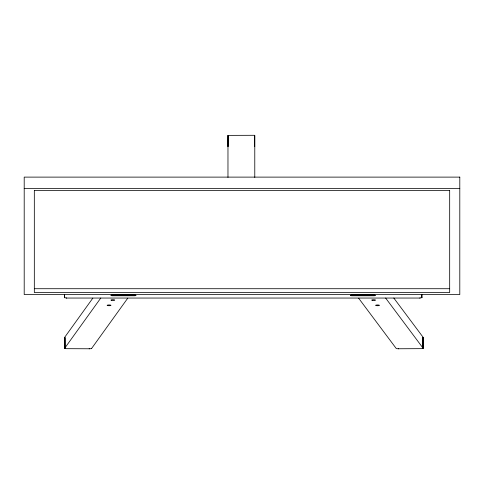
<?xml version="1.0" encoding="UTF-8"?>
<svg xmlns="http://www.w3.org/2000/svg" width="484" height="484" viewBox="0 0 484 484"><rect width="100%" height="100%" fill="white"/><g stroke="black" fill="none" stroke-linecap="round" stroke-linejoin="round"><path stroke-width="0.73" d="M393.788 298.023L423.137 337.312L422.701 337.572M64.463 297.606L66.695 298.047M419.676 298.047L421.909 297.606M89.147 348.77L89.77 348.764A2.263 0.448 0 0 0 91.585 348.462L91.694 348.341M89.582 348.77L66.32 348.68L64.65 348.292L100.769 298.047M64.65 348.353L64.65 337.342L92.819 298.156M91.633 348.426L127.77 298.162M254.778 146.549L254.415 146.422L254.415 135.296L227.97 135.375L227.97 177.41M398.217 348.764L421.473 348.649L423.137 348.262L385.633 298.059M228.17 135.32L227.97 146.549M112.361 295.028L134.165 295.022A1.9 0.375 0 0 1 136.065 295.397A1.9 0.375 0 0 1 134.165 295.772L112.578 295.772A1.9 0.375 0 0 1 110.824 295.415A1.9 0.375 0 0 1 112.361 295.028L112.99 295.028M398.653 348.764L398.029 348.758A2.263 0.448 0 0 1 396.202 348.456L358.638 298.204M24.2 188.572L459.8 188.572M34.322 190.575L449.678 190.575M34.322 288.718L449.678 288.718M66.175 298.047L420.197 298.047M254.415 135.296L254.778 135.375L254.778 177.41M64.65 337.402L65.086 337.608L65.086 348.553M449.678 190.527L449.678 292.542L34.322 292.542L34.322 190.527M423.137 337.312L423.089 348.371M422.998 337.475L422.998 348.426M422.871 337.529L422.871 348.474M421.909 294.659L421.909 297.708M421.824 294.859L421.824 297.781M254.699 135.345L254.699 146.47M254.578 135.32L254.578 146.446M228.049 135.345L228.049 146.47M64.923 337.56L64.923 348.51M64.699 337.457L64.789 348.462M64.541 294.859L64.541 297.781M64.463 294.659L64.463 297.708M459.8 177.114L24.2 177.114L24.2 294.544L459.8 294.544L459.8 177.114M373.654 295.022L352.207 295.022A1.9 0.375 0 0 0 350.307 295.397A1.9 0.375 0 0 0 352.207 295.772L373.654 295.772A1.9 0.375 0 0 0 375.554 295.397A1.9 0.375 0 0 0 373.654 295.022M372.474 300.407A1.9 0.375 0 0 0 375.493 300.147A1.9 0.375 0 0 0 372.855 299.759A1.9 0.375 0 0 0 372.474 300.407M376.395 305.646A1.9 0.375 0 0 0 379.414 305.386A1.9 0.375 0 0 0 376.77 304.999A1.9 0.375 0 0 0 376.395 305.646M111.677 300.376A1.9 0.375 0 0 0 114.726 300.134A1.9 0.375 0 0 0 112.137 299.735A1.9 0.375 0 0 0 111.677 300.376M107.902 305.628A1.9 0.375 0 0 0 110.957 305.38A1.9 0.375 0 0 0 108.368 304.981A1.9 0.375 0 0 0 107.902 305.628"/></g></svg>
